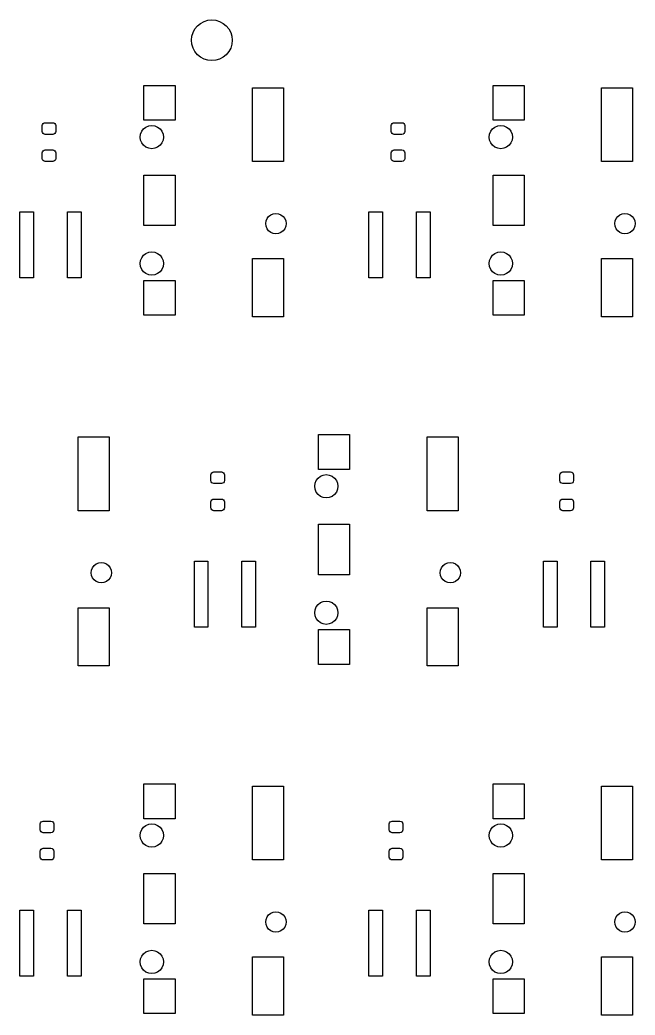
# Model space of a CAD drawing. Extents: x 0.7 to 11, y -6.1 to -1.6.
# Drawn here: x 2.079 to 3.328, y -3.63 to -1.61 of the extents above; entities that cross this region are included whole.
import ezdxf

# ---------------------------------------------------------------- set-up
doc = ezdxf.new("R2010")
doc.units = 0
doc.header["$MEASUREMENT"] = 0
doc.layers.add('BLACK', color=7, linetype='CONTINUOUS')

msp = doc.modelspace()

# ---------------------------------------------------------------- linework, layer by layer
at = {"layer": 'BLACK', "linetype": 'CONTINUOUS'}
for p, q in [((2.4455, -1.6172), (2.4527, -1.6134)), ((2.4527, -1.6134), (2.4604, -1.611)), ((2.4604, -1.611), (2.4685, -1.6102)), ((2.4685, -1.6102), (2.4766, -1.611)), ((2.4766, -1.611), (2.4843, -1.6134)), ((2.4843, -1.6134), (2.4915, -1.6172)), ((2.428, -1.6435), (2.4303, -1.6358)), ((2.4303, -1.6358), (2.4341, -1.6286)), ((2.4341, -1.6286), (2.4393, -1.6223)), ((2.4393, -1.6223), (2.4455, -1.6172)), ((2.4915, -1.6172), (2.4977, -1.6223)), ((2.4977, -1.6223), (2.5029, -1.6286)), ((2.5029, -1.6286), (2.5067, -1.6358)), ((2.5067, -1.6358), (2.509, -1.6435)), ((2.4272, -1.6516), (2.428, -1.6435)), ((2.428, -1.6596), (2.4272, -1.6516)), ((2.509, -1.6435), (2.5098, -1.6516)), ((2.5098, -1.6516), (2.509, -1.6596)), ((2.4303, -1.6674), (2.428, -1.6596)), ((2.4341, -1.6745), (2.4303, -1.6674)), ((2.4393, -1.6808), (2.4341, -1.6745)), ((2.5029, -1.6745), (2.4977, -1.6808)), ((2.5067, -1.6674), (2.5029, -1.6745)), ((2.509, -1.6596), (2.5067, -1.6674)), ((2.4455, -1.6859), (2.4393, -1.6808)), ((2.4527, -1.6898), (2.4455, -1.6859)), ((2.4604, -1.6921), (2.4527, -1.6898)), ((2.4685, -1.6929), (2.4604, -1.6921)), ((2.4766, -1.6921), (2.4685, -1.6929)), ((2.4843, -1.6898), (2.4766, -1.6921)), ((2.4915, -1.6859), (2.4843, -1.6898)), ((2.4977, -1.6808), (2.4915, -1.6859)), ((2.3307, -1.814), (2.3307, -1.7431)), ((2.3307, -1.7431), (2.3937, -1.7431)), ((2.3937, -1.7431), (2.3937, -1.814)), ((2.5512, -1.8976), (2.5512, -1.748)), ((2.5512, -1.748), (2.6142, -1.748)), ((2.6142, -1.748), (2.6142, -1.8976)), ((3.0394, -1.814), (3.0394, -1.7431)), ((3.0394, -1.7431), (3.1024, -1.7431)), ((3.1024, -1.7431), (3.1024, -1.814)), ((3.2598, -1.8976), (3.2598, -1.748)), ((3.2598, -1.748), (3.3228, -1.748)), ((3.3228, -1.748), (3.3228, -1.8976)), ((2.3937, -1.814), (2.3307, -1.814)), ((3.1024, -1.814), (3.0394, -1.814)), ((2.124, -1.8248), (2.1245, -1.8225)), ((2.124, -1.8366), (2.124, -1.8248)), ((2.1245, -1.8389), (2.124, -1.8366)), ((2.1245, -1.8225), (2.1257, -1.8206)), ((2.1257, -1.8206), (2.1277, -1.8193)), ((2.1277, -1.8193), (2.1299, -1.8189)), ((2.1299, -1.8189), (2.1457, -1.8189)), ((2.1457, -1.8189), (2.1479, -1.8193)), ((2.1479, -1.8193), (2.1498, -1.8206)), ((2.1498, -1.8206), (2.1511, -1.8225)), ((2.1511, -1.8225), (2.1516, -1.8248)), ((2.1516, -1.8366), (2.1511, -1.8389)), ((2.1516, -1.8248), (2.1516, -1.8366)), ((2.3236, -1.8419), (2.326, -1.8362)), ((2.326, -1.8362), (2.3298, -1.8313)), ((2.3298, -1.8313), (2.3346, -1.8276)), ((2.3346, -1.8276), (2.3403, -1.8252)), ((2.3403, -1.8252), (2.3465, -1.8244)), ((2.3465, -1.8244), (2.3526, -1.8252)), ((2.3526, -1.8252), (2.3583, -1.8276)), ((2.3583, -1.8276), (2.3632, -1.8313)), ((2.3632, -1.8313), (2.3669, -1.8362)), ((2.3669, -1.8362), (2.3693, -1.8419)), ((2.8327, -1.8248), (2.8331, -1.8225)), ((2.8327, -1.8366), (2.8327, -1.8248)), ((2.8331, -1.8389), (2.8327, -1.8366)), ((2.8331, -1.8225), (2.8344, -1.8206)), ((2.8344, -1.8206), (2.8363, -1.8193)), ((2.8363, -1.8193), (2.8386, -1.8189)), ((2.8386, -1.8189), (2.8543, -1.8189)), ((2.8543, -1.8189), (2.8566, -1.8193)), ((2.8566, -1.8193), (2.8585, -1.8206)), ((2.8585, -1.8206), (2.8598, -1.8225)), ((2.8598, -1.8225), (2.8602, -1.8248)), ((2.8602, -1.8366), (2.8598, -1.8389)), ((2.8602, -1.8248), (2.8602, -1.8366)), ((3.0323, -1.8419), (3.0347, -1.8362)), ((3.0347, -1.8362), (3.0384, -1.8313)), ((3.0384, -1.8313), (3.0433, -1.8276)), ((3.0433, -1.8276), (3.049, -1.8252)), ((3.049, -1.8252), (3.0551, -1.8244)), ((3.0551, -1.8244), (3.0612, -1.8252)), ((3.0612, -1.8252), (3.0669, -1.8276)), ((3.0669, -1.8276), (3.0718, -1.8313)), ((3.0718, -1.8313), (3.0756, -1.8362)), ((3.0756, -1.8362), (3.0779, -1.8419)), ((2.1257, -1.8408), (2.1245, -1.8389)), ((2.1277, -1.8421), (2.1257, -1.8408)), ((2.1299, -1.8425), (2.1277, -1.8421)), ((2.1457, -1.8425), (2.1299, -1.8425)), ((2.1479, -1.8421), (2.1457, -1.8425)), ((2.1498, -1.8408), (2.1479, -1.8421)), ((2.1511, -1.8389), (2.1498, -1.8408)), ((2.3228, -1.848), (2.3236, -1.8419)), ((2.3236, -1.8541), (2.3228, -1.848)), ((2.326, -1.8598), (2.3236, -1.8541)), ((2.3693, -1.8541), (2.3669, -1.8598)), ((2.3693, -1.8419), (2.3701, -1.848)), ((2.3701, -1.848), (2.3693, -1.8541)), ((2.8344, -1.8408), (2.8331, -1.8389)), ((2.8363, -1.8421), (2.8344, -1.8408)), ((2.8386, -1.8425), (2.8363, -1.8421)), ((2.8543, -1.8425), (2.8386, -1.8425)), ((2.8566, -1.8421), (2.8543, -1.8425)), ((2.8585, -1.8408), (2.8566, -1.8421)), ((2.8598, -1.8389), (2.8585, -1.8408)), ((3.0315, -1.848), (3.0323, -1.8419)), ((3.0323, -1.8541), (3.0315, -1.848)), ((3.0347, -1.8598), (3.0323, -1.8541)), ((3.0779, -1.8541), (3.0756, -1.8598)), ((3.0779, -1.8419), (3.0787, -1.848)), ((3.0787, -1.848), (3.0779, -1.8541)), ((2.124, -1.8799), (2.1245, -1.8777)), ((2.1245, -1.8777), (2.1257, -1.8757)), ((2.1257, -1.8757), (2.1277, -1.8745)), ((2.1277, -1.8745), (2.1299, -1.874)), ((2.1299, -1.874), (2.1457, -1.874)), ((2.1457, -1.874), (2.1479, -1.8745)), ((2.1479, -1.8745), (2.1498, -1.8757)), ((2.1498, -1.8757), (2.1511, -1.8777)), ((2.1511, -1.8777), (2.1516, -1.8799)), ((2.3298, -1.8647), (2.326, -1.8598)), ((2.3346, -1.8685), (2.3298, -1.8647)), ((2.3403, -1.8708), (2.3346, -1.8685)), ((2.3465, -1.8717), (2.3403, -1.8708)), ((2.3526, -1.8708), (2.3465, -1.8717)), ((2.3583, -1.8685), (2.3526, -1.8708)), ((2.3632, -1.8647), (2.3583, -1.8685)), ((2.3669, -1.8598), (2.3632, -1.8647)), ((2.8327, -1.8799), (2.8331, -1.8777)), ((2.8331, -1.8777), (2.8344, -1.8757)), ((2.8344, -1.8757), (2.8363, -1.8745)), ((2.8363, -1.8745), (2.8386, -1.874)), ((2.8386, -1.874), (2.8543, -1.874)), ((2.8543, -1.874), (2.8566, -1.8745)), ((2.8566, -1.8745), (2.8585, -1.8757)), ((2.8585, -1.8757), (2.8598, -1.8777)), ((2.8598, -1.8777), (2.8602, -1.8799)), ((3.0384, -1.8647), (3.0347, -1.8598)), ((3.0433, -1.8685), (3.0384, -1.8647)), ((3.049, -1.8708), (3.0433, -1.8685)), ((3.0551, -1.8717), (3.049, -1.8708)), ((3.0612, -1.8708), (3.0551, -1.8717)), ((3.0669, -1.8685), (3.0612, -1.8708)), ((3.0718, -1.8647), (3.0669, -1.8685)), ((3.0756, -1.8598), (3.0718, -1.8647)), ((2.124, -1.8917), (2.124, -1.8799)), ((2.1245, -1.894), (2.124, -1.8917)), ((2.1257, -1.8959), (2.1245, -1.894)), ((2.1277, -1.8972), (2.1257, -1.8959)), ((2.1299, -1.8976), (2.1277, -1.8972)), ((2.1457, -1.8976), (2.1299, -1.8976)), ((2.1479, -1.8972), (2.1457, -1.8976)), ((2.1498, -1.8959), (2.1479, -1.8972)), ((2.1511, -1.894), (2.1498, -1.8959)), ((2.1516, -1.8917), (2.1511, -1.894)), ((2.1516, -1.8799), (2.1516, -1.8917)), ((2.6142, -1.8976), (2.5512, -1.8976)), ((2.8327, -1.8917), (2.8327, -1.8799)), ((2.8331, -1.894), (2.8327, -1.8917)), ((2.8344, -1.8959), (2.8331, -1.894)), ((2.8363, -1.8972), (2.8344, -1.8959)), ((2.8386, -1.8976), (2.8363, -1.8972)), ((2.8543, -1.8976), (2.8386, -1.8976)), ((2.8566, -1.8972), (2.8543, -1.8976)), ((2.8585, -1.8959), (2.8566, -1.8972)), ((2.8598, -1.894), (2.8585, -1.8959)), ((2.8602, -1.8917), (2.8598, -1.894)), ((2.8602, -1.8799), (2.8602, -1.8917)), ((3.3228, -1.8976), (3.2598, -1.8976)), ((2.3307, -2.0276), (2.3307, -1.9252)), ((2.3307, -1.9252), (2.3937, -1.9252)), ((2.3937, -1.9252), (2.3937, -2.0276)), ((3.0394, -2.0276), (3.0394, -1.9252)), ((3.0394, -1.9252), (3.1024, -1.9252)), ((3.1024, -1.9252), (3.1024, -2.0276)), ((2.0787, -2.1339), (2.0787, -2)), ((2.0787, -2), (2.1063, -2)), ((2.1063, -2), (2.1063, -2.1339)), ((2.1752, -2.1339), (2.1752, -2)), ((2.1752, -2), (2.2028, -2)), ((2.2028, -2), (2.2028, -2.1339)), ((2.5778, -2.0236), (2.5785, -2.0183)), ((2.5785, -2.0183), (2.5805, -2.0133)), ((2.5805, -2.0133), (2.5838, -2.009)), ((2.5838, -2.009), (2.5881, -2.0057)), ((2.5881, -2.0057), (2.5931, -2.0037)), ((2.5931, -2.0037), (2.5984, -2.003)), ((2.5984, -2.003), (2.6038, -2.0037)), ((2.6038, -2.0037), (2.6088, -2.0057)), ((2.6088, -2.0057), (2.613, -2.009)), ((2.613, -2.009), (2.6163, -2.0133)), ((2.6163, -2.0133), (2.6184, -2.0183)), ((2.6184, -2.0183), (2.6191, -2.0236)), ((2.7874, -2.1339), (2.7874, -2)), ((2.7874, -2), (2.815, -2)), ((2.815, -2), (2.815, -2.1339)), ((2.8839, -2.1339), (2.8839, -2)), ((2.8839, -2), (2.9114, -2)), ((2.9114, -2), (2.9114, -2.1339)), ((3.2864, -2.0236), (3.2871, -2.0183)), ((3.2871, -2.0183), (3.2892, -2.0133)), ((3.2892, -2.0133), (3.2925, -2.009)), ((3.2925, -2.009), (3.2968, -2.0057)), ((3.2968, -2.0057), (3.3017, -2.0037)), ((3.3017, -2.0037), (3.3071, -2.003)), ((3.3071, -2.003), (3.3124, -2.0037)), ((3.3124, -2.0037), (3.3174, -2.0057)), ((3.3174, -2.0057), (3.3217, -2.009)), ((3.3217, -2.009), (3.325, -2.0133)), ((3.325, -2.0133), (3.3271, -2.0183)), ((3.3271, -2.0183), (3.3278, -2.0236)), ((2.3937, -2.0276), (2.3307, -2.0276)), ((2.5785, -2.029), (2.5778, -2.0236)), ((2.5805, -2.034), (2.5785, -2.029)), ((2.5838, -2.0382), (2.5805, -2.034)), ((2.5881, -2.0415), (2.5838, -2.0382)), ((2.613, -2.0382), (2.6088, -2.0415)), ((2.6163, -2.034), (2.613, -2.0382)), ((2.6184, -2.029), (2.6163, -2.034)), ((2.6191, -2.0236), (2.6184, -2.029)), ((3.1024, -2.0276), (3.0394, -2.0276)), ((3.2871, -2.029), (3.2864, -2.0236)), ((3.2892, -2.034), (3.2871, -2.029)), ((3.2925, -2.0382), (3.2892, -2.034)), ((3.2968, -2.0415), (3.2925, -2.0382)), ((3.3217, -2.0382), (3.3174, -2.0415)), ((3.325, -2.034), (3.3217, -2.0382)), ((3.3271, -2.029), (3.325, -2.034)), ((3.3278, -2.0236), (3.3271, -2.029)), ((2.5931, -2.0436), (2.5881, -2.0415)), ((2.5984, -2.0443), (2.5931, -2.0436)), ((2.6038, -2.0436), (2.5984, -2.0443)), ((2.6088, -2.0415), (2.6038, -2.0436)), ((3.3017, -2.0436), (3.2968, -2.0415)), ((3.3071, -2.0443), (3.3017, -2.0436)), ((3.3124, -2.0436), (3.3071, -2.0443)), ((3.3174, -2.0415), (3.3124, -2.0436)), ((2.3228, -2.1047), (2.3236, -2.0986)), ((2.3236, -2.0986), (2.326, -2.0929)), ((2.326, -2.0929), (2.3298, -2.088)), ((2.3298, -2.088), (2.3346, -2.0843)), ((2.3346, -2.0843), (2.3403, -2.0819)), ((2.3403, -2.0819), (2.3465, -2.0811)), ((2.3465, -2.0811), (2.3526, -2.0819)), ((2.3526, -2.0819), (2.3583, -2.0843)), ((2.3583, -2.0843), (2.3632, -2.088)), ((2.3632, -2.088), (2.3669, -2.0929)), ((2.3669, -2.0929), (2.3693, -2.0986)), ((2.3693, -2.0986), (2.3701, -2.1047)), ((2.5512, -2.2126), (2.5512, -2.0945)), ((2.5512, -2.0945), (2.6142, -2.0945)), ((2.6142, -2.0945), (2.6142, -2.2126)), ((3.0315, -2.1047), (3.0323, -2.0986)), ((3.0323, -2.0986), (3.0347, -2.0929)), ((3.0347, -2.0929), (3.0384, -2.088)), ((3.0384, -2.088), (3.0433, -2.0843)), ((3.0433, -2.0843), (3.049, -2.0819)), ((3.049, -2.0819), (3.0551, -2.0811)), ((3.0551, -2.0811), (3.0612, -2.0819)), ((3.0612, -2.0819), (3.0669, -2.0843)), ((3.0669, -2.0843), (3.0718, -2.088)), ((3.0718, -2.088), (3.0756, -2.0929)), ((3.0756, -2.0929), (3.0779, -2.0986)), ((3.0779, -2.0986), (3.0787, -2.1047)), ((3.2598, -2.2126), (3.2598, -2.0945)), ((3.2598, -2.0945), (3.3228, -2.0945)), ((3.3228, -2.0945), (3.3228, -2.2126)), ((2.3236, -2.1108), (2.3228, -2.1047)), ((2.326, -2.1165), (2.3236, -2.1108)), ((2.3298, -2.1214), (2.326, -2.1165)), ((2.3669, -2.1165), (2.3632, -2.1214)), ((2.3693, -2.1108), (2.3669, -2.1165)), ((2.3701, -2.1047), (2.3693, -2.1108)), ((3.0323, -2.1108), (3.0315, -2.1047)), ((3.0347, -2.1165), (3.0323, -2.1108)), ((3.0384, -2.1214), (3.0347, -2.1165)), ((3.0756, -2.1165), (3.0718, -2.1214)), ((3.0779, -2.1108), (3.0756, -2.1165)), ((3.0787, -2.1047), (3.0779, -2.1108)), ((2.1063, -2.1339), (2.0787, -2.1339)), ((2.2028, -2.1339), (2.1752, -2.1339)), ((2.3346, -2.1252), (2.3298, -2.1214)), ((2.3307, -2.2096), (2.3307, -2.1388)), ((2.3307, -2.1388), (2.3937, -2.1388)), ((2.3403, -2.1275), (2.3346, -2.1252)), ((2.3465, -2.1283), (2.3403, -2.1275)), ((2.3526, -2.1275), (2.3465, -2.1283)), ((2.3583, -2.1252), (2.3526, -2.1275)), ((2.3632, -2.1214), (2.3583, -2.1252)), ((2.3937, -2.1388), (2.3937, -2.2096)), ((2.815, -2.1339), (2.7874, -2.1339)), ((2.9114, -2.1339), (2.8839, -2.1339)), ((3.0433, -2.1252), (3.0384, -2.1214)), ((3.0394, -2.2096), (3.0394, -2.1388)), ((3.0394, -2.1388), (3.1024, -2.1388)), ((3.049, -2.1275), (3.0433, -2.1252)), ((3.0551, -2.1283), (3.049, -2.1275)), ((3.0612, -2.1275), (3.0551, -2.1283)), ((3.0669, -2.1252), (3.0612, -2.1275)), ((3.0718, -2.1214), (3.0669, -2.1252)), ((3.1024, -2.1388), (3.1024, -2.2096)), ((2.3937, -2.2096), (2.3307, -2.2096)), ((2.6142, -2.2126), (2.5512, -2.2126)), ((3.1024, -2.2096), (3.0394, -2.2096)), ((3.3228, -2.2126), (3.2598, -2.2126)), ((2.1969, -2.6063), (2.1969, -2.4567)), ((2.1969, -2.4567), (2.2598, -2.4567)), ((2.2598, -2.4567), (2.2598, -2.6063)), ((2.685, -2.5226), (2.685, -2.4518)), ((2.685, -2.4518), (2.748, -2.4518)), ((2.748, -2.4518), (2.748, -2.5226)), ((2.9055, -2.6063), (2.9055, -2.4567)), ((2.9055, -2.4567), (2.9685, -2.4567)), ((2.9685, -2.4567), (2.9685, -2.6063)), ((2.748, -2.5226), (2.685, -2.5226)), ((2.4665, -2.5335), (2.467, -2.5312)), ((2.4665, -2.5453), (2.4665, -2.5335)), ((2.467, -2.5312), (2.4683, -2.5293)), ((2.4683, -2.5293), (2.4702, -2.528)), ((2.4702, -2.528), (2.4724, -2.5276)), ((2.4724, -2.5276), (2.4882, -2.5276)), ((2.4882, -2.5276), (2.4904, -2.528)), ((2.4904, -2.528), (2.4924, -2.5293)), ((2.4924, -2.5293), (2.4936, -2.5312)), ((2.4936, -2.5312), (2.4941, -2.5335)), ((2.4941, -2.5335), (2.4941, -2.5453)), ((2.6803, -2.5449), (2.6841, -2.54)), ((2.6841, -2.54), (2.689, -2.5362)), ((2.689, -2.5362), (2.6947, -2.5339)), ((2.6947, -2.5339), (2.7008, -2.5331)), ((2.7008, -2.5331), (2.7069, -2.5339)), ((2.7069, -2.5339), (2.7126, -2.5362)), ((2.7126, -2.5362), (2.7175, -2.54)), ((2.7175, -2.54), (2.7212, -2.5449)), ((3.1752, -2.5335), (3.1756, -2.5312)), ((3.1752, -2.5453), (3.1752, -2.5335)), ((3.1756, -2.5312), (3.1769, -2.5293)), ((3.1769, -2.5293), (3.1788, -2.528)), ((3.1788, -2.528), (3.1811, -2.5276)), ((3.1811, -2.5276), (3.1969, -2.5276)), ((3.1969, -2.5276), (3.1991, -2.528)), ((3.1991, -2.528), (3.201, -2.5293)), ((3.201, -2.5293), (3.2023, -2.5312)), ((3.2023, -2.5312), (3.2028, -2.5335)), ((3.2028, -2.5335), (3.2028, -2.5453)), ((2.467, -2.5475), (2.4665, -2.5453)), ((2.4683, -2.5495), (2.467, -2.5475)), ((2.4702, -2.5507), (2.4683, -2.5495)), ((2.4724, -2.5512), (2.4702, -2.5507)), ((2.4882, -2.5512), (2.4724, -2.5512)), ((2.4904, -2.5507), (2.4882, -2.5512)), ((2.4924, -2.5495), (2.4904, -2.5507)), ((2.4936, -2.5475), (2.4924, -2.5495)), ((2.4941, -2.5453), (2.4936, -2.5475)), ((2.6772, -2.5567), (2.678, -2.5506)), ((2.678, -2.5628), (2.6772, -2.5567)), ((2.678, -2.5506), (2.6803, -2.5449)), ((2.6803, -2.5685), (2.678, -2.5628)), ((2.7212, -2.5449), (2.7236, -2.5506)), ((2.7236, -2.5628), (2.7212, -2.5685)), ((2.7236, -2.5506), (2.7244, -2.5567)), ((2.7244, -2.5567), (2.7236, -2.5628)), ((3.1756, -2.5475), (3.1752, -2.5453)), ((3.1769, -2.5495), (3.1756, -2.5475)), ((3.1788, -2.5507), (3.1769, -2.5495)), ((3.1811, -2.5512), (3.1788, -2.5507)), ((3.1969, -2.5512), (3.1811, -2.5512)), ((3.1991, -2.5507), (3.1969, -2.5512)), ((3.201, -2.5495), (3.1991, -2.5507)), ((3.2023, -2.5475), (3.201, -2.5495)), ((3.2028, -2.5453), (3.2023, -2.5475)), ((2.467, -2.5863), (2.4683, -2.5844)), ((2.4683, -2.5844), (2.4702, -2.5831)), ((2.4702, -2.5831), (2.4724, -2.5827)), ((2.4724, -2.5827), (2.4882, -2.5827)), ((2.4882, -2.5827), (2.4904, -2.5831)), ((2.4904, -2.5831), (2.4924, -2.5844)), ((2.4924, -2.5844), (2.4936, -2.5863)), ((2.6841, -2.5734), (2.6803, -2.5685)), ((2.689, -2.5772), (2.6841, -2.5734)), ((2.6947, -2.5795), (2.689, -2.5772)), ((2.7008, -2.5803), (2.6947, -2.5795)), ((2.7069, -2.5795), (2.7008, -2.5803)), ((2.7126, -2.5772), (2.7069, -2.5795)), ((2.7175, -2.5734), (2.7126, -2.5772)), ((2.7212, -2.5685), (2.7175, -2.5734)), ((3.1756, -2.5863), (3.1769, -2.5844)), ((3.1769, -2.5844), (3.1788, -2.5831)), ((3.1788, -2.5831), (3.1811, -2.5827)), ((3.1811, -2.5827), (3.1969, -2.5827)), ((3.1969, -2.5827), (3.1991, -2.5831)), ((3.1991, -2.5831), (3.201, -2.5844)), ((3.201, -2.5844), (3.2023, -2.5863)), ((2.4665, -2.5886), (2.467, -2.5863)), ((2.4665, -2.6004), (2.4665, -2.5886)), ((2.467, -2.6027), (2.4665, -2.6004)), ((2.4683, -2.6046), (2.467, -2.6027)), ((2.4702, -2.6058), (2.4683, -2.6046)), ((2.4924, -2.6046), (2.4904, -2.6058)), ((2.4936, -2.6027), (2.4924, -2.6046)), ((2.4936, -2.5863), (2.4941, -2.5886)), ((2.4941, -2.6004), (2.4936, -2.6027)), ((2.4941, -2.5886), (2.4941, -2.6004)), ((3.1752, -2.5886), (3.1756, -2.5863)), ((3.1752, -2.6004), (3.1752, -2.5886)), ((3.1756, -2.6027), (3.1752, -2.6004)), ((3.1769, -2.6046), (3.1756, -2.6027)), ((3.1788, -2.6058), (3.1769, -2.6046)), ((3.201, -2.6046), (3.1991, -2.6058)), ((3.2023, -2.6027), (3.201, -2.6046)), ((3.2023, -2.5863), (3.2028, -2.5886)), ((3.2028, -2.6004), (3.2023, -2.6027)), ((3.2028, -2.5886), (3.2028, -2.6004)), ((2.2598, -2.6063), (2.1969, -2.6063)), ((2.4724, -2.6063), (2.4702, -2.6058)), ((2.4882, -2.6063), (2.4724, -2.6063)), ((2.4904, -2.6058), (2.4882, -2.6063)), ((2.9685, -2.6063), (2.9055, -2.6063)), ((3.1811, -2.6063), (3.1788, -2.6058)), ((3.1969, -2.6063), (3.1811, -2.6063)), ((3.1991, -2.6058), (3.1969, -2.6063)), ((2.685, -2.7362), (2.685, -2.6339)), ((2.685, -2.6339), (2.748, -2.6339)), ((2.748, -2.6339), (2.748, -2.7362)), ((2.2241, -2.7269), (2.2262, -2.7219)), ((2.2262, -2.7219), (2.2295, -2.7177)), ((2.2295, -2.7177), (2.2338, -2.7144)), ((2.2338, -2.7144), (2.2387, -2.7123)), ((2.2387, -2.7123), (2.2441, -2.7116)), ((2.2441, -2.7116), (2.2494, -2.7123)), ((2.2494, -2.7123), (2.2544, -2.7144)), ((2.2544, -2.7144), (2.2587, -2.7177)), ((2.2587, -2.7177), (2.262, -2.7219)), ((2.262, -2.7219), (2.2641, -2.7269)), ((2.4331, -2.8425), (2.4331, -2.7087)), ((2.4331, -2.7087), (2.4606, -2.7087)), ((2.4606, -2.7087), (2.4606, -2.8425)), ((2.5295, -2.8425), (2.5295, -2.7087)), ((2.5295, -2.7087), (2.5571, -2.7087)), ((2.5571, -2.7087), (2.5571, -2.8425)), ((2.9328, -2.7269), (2.9349, -2.7219)), ((2.9349, -2.7219), (2.9381, -2.7177)), ((2.9381, -2.7177), (2.9424, -2.7144)), ((2.9424, -2.7144), (2.9474, -2.7123)), ((2.9474, -2.7123), (2.9528, -2.7116)), ((2.9528, -2.7116), (2.9581, -2.7123)), ((2.9581, -2.7123), (2.9631, -2.7144)), ((2.9631, -2.7144), (2.9674, -2.7177)), ((2.9674, -2.7177), (2.9707, -2.7219)), ((2.9707, -2.7219), (2.9727, -2.7269)), ((3.1417, -2.8425), (3.1417, -2.7087)), ((3.1417, -2.7087), (3.1693, -2.7087)), ((3.1693, -2.7087), (3.1693, -2.8425)), ((3.2382, -2.8425), (3.2382, -2.7087)), ((3.2382, -2.7087), (3.2657, -2.7087)), ((3.2657, -2.7087), (3.2657, -2.8425)), ((2.2234, -2.7323), (2.2241, -2.7269)), ((2.2241, -2.7376), (2.2234, -2.7323)), ((2.2262, -2.7426), (2.2241, -2.7376)), ((2.2295, -2.7469), (2.2262, -2.7426)), ((2.262, -2.7426), (2.2587, -2.7469)), ((2.2641, -2.7376), (2.262, -2.7426)), ((2.2641, -2.7269), (2.2648, -2.7323)), ((2.2648, -2.7323), (2.2641, -2.7376)), ((2.748, -2.7362), (2.685, -2.7362)), ((2.9321, -2.7323), (2.9328, -2.7269)), ((2.9328, -2.7376), (2.9321, -2.7323)), ((2.9349, -2.7426), (2.9328, -2.7376)), ((2.9381, -2.7469), (2.9349, -2.7426)), ((2.9707, -2.7426), (2.9674, -2.7469)), ((2.9727, -2.7376), (2.9707, -2.7426)), ((2.9727, -2.7269), (2.9734, -2.7323)), ((2.9734, -2.7323), (2.9727, -2.7376)), ((2.2338, -2.7502), (2.2295, -2.7469)), ((2.2387, -2.7522), (2.2338, -2.7502)), ((2.2441, -2.753), (2.2387, -2.7522)), ((2.2494, -2.7522), (2.2441, -2.753)), ((2.2544, -2.7502), (2.2494, -2.7522)), ((2.2587, -2.7469), (2.2544, -2.7502)), ((2.9424, -2.7502), (2.9381, -2.7469)), ((2.9474, -2.7522), (2.9424, -2.7502)), ((2.9528, -2.753), (2.9474, -2.7522)), ((2.9581, -2.7522), (2.9528, -2.753)), ((2.9631, -2.7502), (2.9581, -2.7522)), ((2.9674, -2.7469), (2.9631, -2.7502)), ((2.1969, -2.9213), (2.1969, -2.8031)), ((2.1969, -2.8031), (2.2598, -2.8031)), ((2.2598, -2.8031), (2.2598, -2.9213)), ((2.6772, -2.8134), (2.678, -2.8073)), ((2.678, -2.8073), (2.6803, -2.8016)), ((2.6803, -2.8016), (2.6841, -2.7967)), ((2.6841, -2.7967), (2.689, -2.7929)), ((2.689, -2.7929), (2.6947, -2.7906)), ((2.6947, -2.7906), (2.7008, -2.7898)), ((2.7008, -2.7898), (2.7069, -2.7906)), ((2.7069, -2.7906), (2.7126, -2.7929)), ((2.7126, -2.7929), (2.7175, -2.7967)), ((2.7175, -2.7967), (2.7212, -2.8016)), ((2.7212, -2.8016), (2.7236, -2.8073)), ((2.7236, -2.8073), (2.7244, -2.8134)), ((2.9055, -2.9213), (2.9055, -2.8031)), ((2.9055, -2.8031), (2.9685, -2.8031)), ((2.9685, -2.8031), (2.9685, -2.9213)), ((2.678, -2.8195), (2.6772, -2.8134)), ((2.6803, -2.8252), (2.678, -2.8195)), ((2.6841, -2.8301), (2.6803, -2.8252)), ((2.7212, -2.8252), (2.7175, -2.8301)), ((2.7236, -2.8195), (2.7212, -2.8252)), ((2.7244, -2.8134), (2.7236, -2.8195)), ((2.4606, -2.8425), (2.4331, -2.8425)), ((2.5571, -2.8425), (2.5295, -2.8425)), ((2.689, -2.8338), (2.6841, -2.8301)), ((2.685, -2.9183), (2.685, -2.8474)), ((2.685, -2.8474), (2.748, -2.8474)), ((2.6947, -2.8362), (2.689, -2.8338)), ((2.7008, -2.837), (2.6947, -2.8362)), ((2.7069, -2.8362), (2.7008, -2.837)), ((2.7126, -2.8338), (2.7069, -2.8362)), ((2.7175, -2.8301), (2.7126, -2.8338)), ((2.748, -2.8474), (2.748, -2.9183)), ((3.1693, -2.8425), (3.1417, -2.8425)), ((3.2657, -2.8425), (3.2382, -2.8425)), ((2.2598, -2.9213), (2.1969, -2.9213)), ((2.748, -2.9183), (2.685, -2.9183)), ((2.9685, -2.9213), (2.9055, -2.9213)), ((2.3307, -3.2313), (2.3307, -3.1604)), ((2.3307, -3.1604), (2.3937, -3.1604)), ((2.3937, -3.1604), (2.3937, -3.2313)), ((2.5512, -3.315), (2.5512, -3.1654)), ((2.5512, -3.1654), (2.6142, -3.1654)), ((2.6142, -3.1654), (2.6142, -3.315)), ((3.0394, -3.2313), (3.0394, -3.1604)), ((3.0394, -3.1604), (3.1024, -3.1604)), ((3.1024, -3.1604), (3.1024, -3.2313)), ((3.2598, -3.315), (3.2598, -3.1654)), ((3.2598, -3.1654), (3.3228, -3.1654)), ((3.3228, -3.1654), (3.3228, -3.315)), ((2.3937, -3.2313), (2.3307, -3.2313)), ((3.1024, -3.2313), (3.0394, -3.2313)), ((2.1201, -3.2421), (2.1205, -3.2399)), ((2.1201, -3.2539), (2.1201, -3.2421)), ((2.1205, -3.2399), (2.1218, -3.238)), ((2.1218, -3.238), (2.1237, -3.2367)), ((2.1237, -3.2367), (2.126, -3.2362)), ((2.126, -3.2362), (2.1417, -3.2362)), ((2.1417, -3.2362), (2.144, -3.2367)), ((2.144, -3.2367), (2.1459, -3.238)), ((2.1459, -3.238), (2.1472, -3.2399)), ((2.1472, -3.2399), (2.1476, -3.2421)), ((2.1476, -3.2421), (2.1476, -3.2539)), ((2.326, -3.2535), (2.3298, -3.2487)), ((2.3298, -3.2487), (2.3346, -3.2449)), ((2.3346, -3.2449), (2.3403, -3.2425)), ((2.3403, -3.2425), (2.3465, -3.2417)), ((2.3465, -3.2417), (2.3526, -3.2425)), ((2.3526, -3.2425), (2.3583, -3.2449)), ((2.3583, -3.2449), (2.3632, -3.2487)), ((2.3632, -3.2487), (2.3669, -3.2535)), ((2.8287, -3.2421), (2.8292, -3.2399)), ((2.8287, -3.2539), (2.8287, -3.2421)), ((2.8292, -3.2399), (2.8305, -3.238)), ((2.8305, -3.238), (2.8324, -3.2367)), ((2.8324, -3.2367), (2.8346, -3.2362)), ((2.8346, -3.2362), (2.8504, -3.2362)), ((2.8504, -3.2362), (2.8527, -3.2367)), ((2.8527, -3.2367), (2.8546, -3.238)), ((2.8546, -3.238), (2.8558, -3.2399)), ((2.8558, -3.2399), (2.8563, -3.2421)), ((2.8563, -3.2421), (2.8563, -3.2539)), ((3.0347, -3.2535), (3.0384, -3.2487)), ((3.0384, -3.2487), (3.0433, -3.2449)), ((3.0433, -3.2449), (3.049, -3.2425)), ((3.049, -3.2425), (3.0551, -3.2417)), ((3.0551, -3.2417), (3.0612, -3.2425)), ((3.0612, -3.2425), (3.0669, -3.2449)), ((3.0669, -3.2449), (3.0718, -3.2487)), ((3.0718, -3.2487), (3.0756, -3.2535)), ((2.1205, -3.2562), (2.1201, -3.2539)), ((2.1218, -3.2581), (2.1205, -3.2562)), ((2.1237, -3.2594), (2.1218, -3.2581)), ((2.126, -3.2598), (2.1237, -3.2594)), ((2.1417, -3.2598), (2.126, -3.2598)), ((2.144, -3.2594), (2.1417, -3.2598)), ((2.1459, -3.2581), (2.144, -3.2594)), ((2.1472, -3.2562), (2.1459, -3.2581)), ((2.1476, -3.2539), (2.1472, -3.2562)), ((2.3228, -3.2654), (2.3236, -3.2592)), ((2.3236, -3.2715), (2.3228, -3.2654)), ((2.3236, -3.2592), (2.326, -3.2535)), ((2.326, -3.2772), (2.3236, -3.2715)), ((2.3669, -3.2535), (2.3693, -3.2592)), ((2.3693, -3.2715), (2.3669, -3.2772)), ((2.3693, -3.2592), (2.3701, -3.2654)), ((2.3701, -3.2654), (2.3693, -3.2715)), ((2.8292, -3.2562), (2.8287, -3.2539)), ((2.8305, -3.2581), (2.8292, -3.2562)), ((2.8324, -3.2594), (2.8305, -3.2581)), ((2.8346, -3.2598), (2.8324, -3.2594)), ((2.8504, -3.2598), (2.8346, -3.2598)), ((2.8527, -3.2594), (2.8504, -3.2598)), ((2.8546, -3.2581), (2.8527, -3.2594)), ((2.8558, -3.2562), (2.8546, -3.2581)), ((2.8563, -3.2539), (2.8558, -3.2562)), ((3.0315, -3.2654), (3.0323, -3.2592)), ((3.0323, -3.2715), (3.0315, -3.2654)), ((3.0323, -3.2592), (3.0347, -3.2535)), ((3.0347, -3.2772), (3.0323, -3.2715)), ((3.0756, -3.2535), (3.0779, -3.2592)), ((3.0779, -3.2715), (3.0756, -3.2772)), ((3.0779, -3.2592), (3.0787, -3.2654)), ((3.0787, -3.2654), (3.0779, -3.2715)), ((2.1218, -3.2931), (2.1237, -3.2918)), ((2.1237, -3.2918), (2.126, -3.2913)), ((2.126, -3.2913), (2.1417, -3.2913)), ((2.1417, -3.2913), (2.144, -3.2918)), ((2.144, -3.2918), (2.1459, -3.2931)), ((2.3298, -3.2821), (2.326, -3.2772)), ((2.3346, -3.2858), (2.3298, -3.2821)), ((2.3403, -3.2882), (2.3346, -3.2858)), ((2.3465, -3.289), (2.3403, -3.2882)), ((2.3526, -3.2882), (2.3465, -3.289)), ((2.3583, -3.2858), (2.3526, -3.2882)), ((2.3632, -3.2821), (2.3583, -3.2858)), ((2.3669, -3.2772), (2.3632, -3.2821)), ((2.8305, -3.2931), (2.8324, -3.2918)), ((2.8324, -3.2918), (2.8346, -3.2913)), ((2.8346, -3.2913), (2.8504, -3.2913)), ((2.8504, -3.2913), (2.8527, -3.2918)), ((2.8527, -3.2918), (2.8546, -3.2931)), ((3.0384, -3.2821), (3.0347, -3.2772)), ((3.0433, -3.2858), (3.0384, -3.2821)), ((3.049, -3.2882), (3.0433, -3.2858)), ((3.0551, -3.289), (3.049, -3.2882)), ((3.0612, -3.2882), (3.0551, -3.289)), ((3.0669, -3.2858), (3.0612, -3.2882)), ((3.0718, -3.2821), (3.0669, -3.2858)), ((3.0756, -3.2772), (3.0718, -3.2821)), ((2.1201, -3.2972), (2.1205, -3.295)), ((2.1201, -3.3091), (2.1201, -3.2972)), ((2.1205, -3.3113), (2.1201, -3.3091)), ((2.1205, -3.295), (2.1218, -3.2931)), ((2.1218, -3.3132), (2.1205, -3.3113)), ((2.1459, -3.2931), (2.1472, -3.295)), ((2.1472, -3.3113), (2.1459, -3.3132)), ((2.1472, -3.295), (2.1476, -3.2972)), ((2.1476, -3.3091), (2.1472, -3.3113)), ((2.1476, -3.2972), (2.1476, -3.3091)), ((2.8287, -3.2972), (2.8292, -3.295)), ((2.8287, -3.3091), (2.8287, -3.2972)), ((2.8292, -3.3113), (2.8287, -3.3091)), ((2.8292, -3.295), (2.8305, -3.2931)), ((2.8305, -3.3132), (2.8292, -3.3113)), ((2.8546, -3.2931), (2.8558, -3.295)), ((2.8558, -3.3113), (2.8546, -3.3132)), ((2.8558, -3.295), (2.8563, -3.2972)), ((2.8563, -3.3091), (2.8558, -3.3113)), ((2.8563, -3.2972), (2.8563, -3.3091)), ((2.1237, -3.3145), (2.1218, -3.3132)), ((2.126, -3.315), (2.1237, -3.3145)), ((2.1417, -3.315), (2.126, -3.315)), ((2.144, -3.3145), (2.1417, -3.315)), ((2.1459, -3.3132), (2.144, -3.3145)), ((2.6142, -3.315), (2.5512, -3.315)), ((2.8324, -3.3145), (2.8305, -3.3132)), ((2.8346, -3.315), (2.8324, -3.3145)), ((2.8504, -3.315), (2.8346, -3.315)), ((2.8527, -3.3145), (2.8504, -3.315)), ((2.8546, -3.3132), (2.8527, -3.3145)), ((3.3228, -3.315), (3.2598, -3.315)), ((2.3307, -3.4449), (2.3307, -3.3425)), ((2.3307, -3.3425), (2.3937, -3.3425)), ((2.3937, -3.3425), (2.3937, -3.4449)), ((3.0394, -3.4449), (3.0394, -3.3425)), ((3.0394, -3.3425), (3.1024, -3.3425)), ((3.1024, -3.3425), (3.1024, -3.4449)), ((2.0787, -3.5512), (2.0787, -3.4173)), ((2.0787, -3.4173), (2.1063, -3.4173)), ((2.1063, -3.4173), (2.1063, -3.5512)), ((2.1752, -3.5512), (2.1752, -3.4173)), ((2.1752, -3.4173), (2.2028, -3.4173)), ((2.2028, -3.4173), (2.2028, -3.5512)), ((2.5785, -3.4356), (2.5805, -3.4306)), ((2.5805, -3.4306), (2.5838, -3.4263)), ((2.5838, -3.4263), (2.5881, -3.423)), ((2.5881, -3.423), (2.5931, -3.421)), ((2.5931, -3.421), (2.5984, -3.4203)), ((2.5984, -3.4203), (2.6038, -3.421)), ((2.6038, -3.421), (2.6088, -3.423)), ((2.6088, -3.423), (2.613, -3.4263)), ((2.613, -3.4263), (2.6163, -3.4306)), ((2.6163, -3.4306), (2.6184, -3.4356)), ((2.7874, -3.5512), (2.7874, -3.4173)), ((2.7874, -3.4173), (2.815, -3.4173)), ((2.815, -3.4173), (2.815, -3.5512)), ((2.8839, -3.5512), (2.8839, -3.4173)), ((2.8839, -3.4173), (2.9114, -3.4173)), ((2.9114, -3.4173), (2.9114, -3.5512)), ((3.2871, -3.4356), (3.2892, -3.4306)), ((3.2892, -3.4306), (3.2925, -3.4263)), ((3.2925, -3.4263), (3.2968, -3.423)), ((3.2968, -3.423), (3.3017, -3.421)), ((3.3017, -3.421), (3.3071, -3.4203)), ((3.3071, -3.4203), (3.3124, -3.421)), ((3.3124, -3.421), (3.3174, -3.423)), ((3.3174, -3.423), (3.3217, -3.4263)), ((3.3217, -3.4263), (3.325, -3.4306)), ((3.325, -3.4306), (3.3271, -3.4356)), ((2.3937, -3.4449), (2.3307, -3.4449)), ((2.5778, -3.4409), (2.5785, -3.4356)), ((2.5785, -3.4463), (2.5778, -3.4409)), ((2.5805, -3.4513), (2.5785, -3.4463)), ((2.5838, -3.4556), (2.5805, -3.4513)), ((2.6163, -3.4513), (2.613, -3.4556)), ((2.6184, -3.4463), (2.6163, -3.4513)), ((2.6184, -3.4356), (2.6191, -3.4409)), ((2.6191, -3.4409), (2.6184, -3.4463)), ((3.1024, -3.4449), (3.0394, -3.4449)), ((3.2864, -3.4409), (3.2871, -3.4356)), ((3.2871, -3.4463), (3.2864, -3.4409)), ((3.2892, -3.4513), (3.2871, -3.4463)), ((3.2925, -3.4556), (3.2892, -3.4513)), ((3.325, -3.4513), (3.3217, -3.4556)), ((3.3271, -3.4463), (3.325, -3.4513)), ((3.3271, -3.4356), (3.3278, -3.4409)), ((3.3278, -3.4409), (3.3271, -3.4463)), ((2.5881, -3.4588), (2.5838, -3.4556)), ((2.5931, -3.4609), (2.5881, -3.4588)), ((2.5984, -3.4616), (2.5931, -3.4609)), ((2.6038, -3.4609), (2.5984, -3.4616)), ((2.6088, -3.4588), (2.6038, -3.4609)), ((2.613, -3.4556), (2.6088, -3.4588)), ((3.2968, -3.4588), (3.2925, -3.4556)), ((3.3017, -3.4609), (3.2968, -3.4588)), ((3.3071, -3.4616), (3.3017, -3.4609)), ((3.3124, -3.4609), (3.3071, -3.4616)), ((3.3174, -3.4588), (3.3124, -3.4609)), ((3.3217, -3.4556), (3.3174, -3.4588)), ((2.3236, -3.5159), (2.326, -3.5102)), ((2.326, -3.5102), (2.3298, -3.5053)), ((2.3298, -3.5053), (2.3346, -3.5016)), ((2.3346, -3.5016), (2.3403, -3.4992)), ((2.3403, -3.4992), (2.3465, -3.4984)), ((2.3465, -3.4984), (2.3526, -3.4992)), ((2.3526, -3.4992), (2.3583, -3.5016)), ((2.3583, -3.5016), (2.3632, -3.5053)), ((2.3632, -3.5053), (2.3669, -3.5102)), ((2.3669, -3.5102), (2.3693, -3.5159)), ((2.5512, -3.6299), (2.5512, -3.5118)), ((2.5512, -3.5118), (2.6142, -3.5118)), ((2.6142, -3.5118), (2.6142, -3.6299)), ((3.0323, -3.5159), (3.0347, -3.5102)), ((3.0347, -3.5102), (3.0384, -3.5053)), ((3.0384, -3.5053), (3.0433, -3.5016)), ((3.0433, -3.5016), (3.049, -3.4992)), ((3.049, -3.4992), (3.0551, -3.4984)), ((3.0551, -3.4984), (3.0612, -3.4992)), ((3.0612, -3.4992), (3.0669, -3.5016)), ((3.0669, -3.5016), (3.0718, -3.5053)), ((3.0718, -3.5053), (3.0756, -3.5102)), ((3.0756, -3.5102), (3.0779, -3.5159)), ((3.2598, -3.6299), (3.2598, -3.5118)), ((3.2598, -3.5118), (3.3228, -3.5118)), ((3.3228, -3.5118), (3.3228, -3.6299)), ((2.3228, -3.522), (2.3236, -3.5159)), ((2.3236, -3.5282), (2.3228, -3.522)), ((2.326, -3.5339), (2.3236, -3.5282)), ((2.3298, -3.5388), (2.326, -3.5339)), ((2.3669, -3.5339), (2.3632, -3.5388)), ((2.3693, -3.5282), (2.3669, -3.5339)), ((2.3693, -3.5159), (2.3701, -3.522)), ((2.3701, -3.522), (2.3693, -3.5282)), ((3.0315, -3.522), (3.0323, -3.5159)), ((3.0323, -3.5282), (3.0315, -3.522)), ((3.0347, -3.5339), (3.0323, -3.5282)), ((3.0384, -3.5388), (3.0347, -3.5339)), ((3.0756, -3.5339), (3.0718, -3.5388)), ((3.0779, -3.5282), (3.0756, -3.5339)), ((3.0779, -3.5159), (3.0787, -3.522)), ((3.0787, -3.522), (3.0779, -3.5282)), ((2.1063, -3.5512), (2.0787, -3.5512)), ((2.2028, -3.5512), (2.1752, -3.5512)), ((2.3346, -3.5425), (2.3298, -3.5388)), ((2.3403, -3.5449), (2.3346, -3.5425)), ((2.3465, -3.5457), (2.3403, -3.5449)), ((2.3526, -3.5449), (2.3465, -3.5457)), ((2.3583, -3.5425), (2.3526, -3.5449)), ((2.3632, -3.5388), (2.3583, -3.5425)), ((2.815, -3.5512), (2.7874, -3.5512)), ((2.9114, -3.5512), (2.8839, -3.5512)), ((3.0433, -3.5425), (3.0384, -3.5388)), ((3.049, -3.5449), (3.0433, -3.5425)), ((3.0551, -3.5457), (3.049, -3.5449)), ((3.0612, -3.5449), (3.0551, -3.5457)), ((3.0669, -3.5425), (3.0612, -3.5449)), ((3.0718, -3.5388), (3.0669, -3.5425)), ((2.3307, -3.627), (2.3307, -3.5561)), ((2.3307, -3.5561), (2.3937, -3.5561)), ((2.3937, -3.5561), (2.3937, -3.627)), ((3.0394, -3.627), (3.0394, -3.5561)), ((3.0394, -3.5561), (3.1024, -3.5561)), ((3.1024, -3.5561), (3.1024, -3.627)), ((2.3937, -3.627), (2.3307, -3.627)), ((2.6142, -3.6299), (2.5512, -3.6299)), ((3.1024, -3.627), (3.0394, -3.627)), ((3.3228, -3.6299), (3.2598, -3.6299))]:
    msp.add_line(p, q, dxfattribs=at)

doc.saveas('drawing.dxf')
